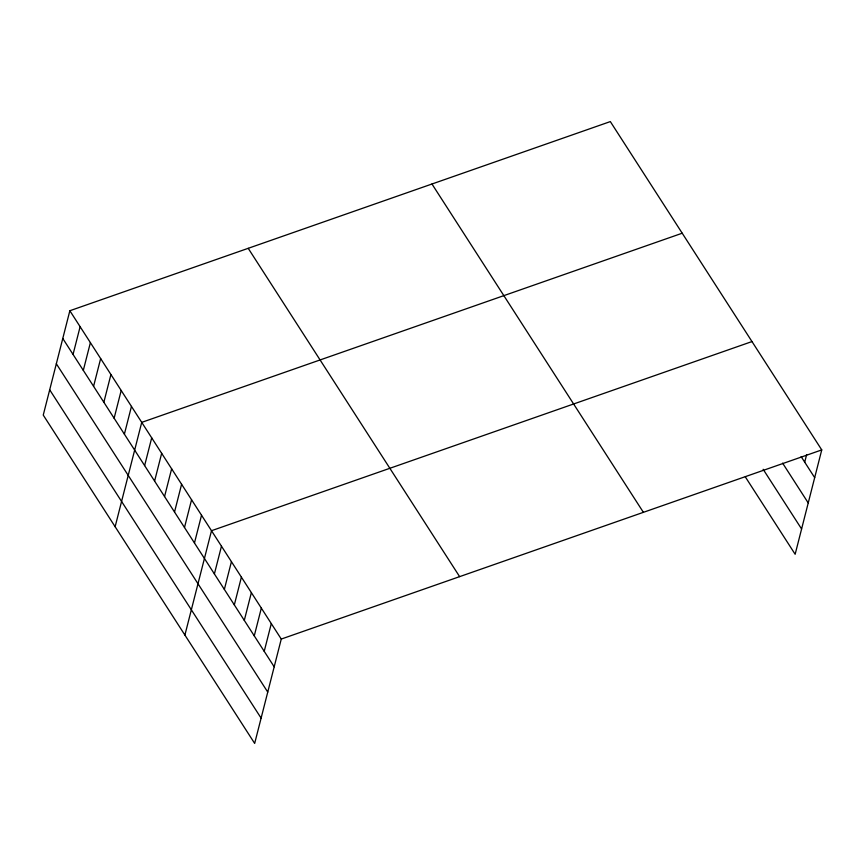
<?xml version="1.0" encoding="UTF-8"?>
<svg xmlns="http://www.w3.org/2000/svg" width="865" height="865" viewBox="0 0 865 865"><rect width="100%" height="100%" fill="white"/><g stroke="black" fill="none" stroke-linecap="round" stroke-linejoin="round"><path stroke-width="1.3" d="M69.849 310.74L43.25 415.092L254.667 743.413L281.266 639.062L69.849 310.74L610.333 121.587L821.75 449.908L795.151 554.26L745.316 476.875M73.049 354.423L80.121 326.689M83.31 370.371L90.392 342.627M93.582 386.32L100.654 358.575M103.854 402.268L110.925 374.523M114.126 418.217L121.197 390.472M124.387 434.165L131.458 406.42M115.132 526.72L141.73 422.369L682.215 233.215M144.628 465.586L151.699 437.841M154.597 481.07L161.669 453.325M164.555 496.542L171.638 468.798M174.525 512.026L181.596 484.281M184.494 527.499L191.565 499.754M194.463 542.982L201.534 515.237M184.905 635.061L211.503 530.71L751.977 341.567M214.39 573.938L221.472 546.193M224.359 589.411L231.431 561.666M234.329 604.895L241.4 577.15M244.298 620.367L251.369 592.622M254.267 635.851L261.338 608.106M264.225 651.323L271.296 623.579M804.71 462.18L806.645 454.612M281.266 639.062L821.75 449.908M801.152 456.644L814.679 477.653M782.609 463.132L808.234 502.933M763.146 469.284L801.596 528.98M431.97 184.007L643.387 512.329M248.212 248.32L459.629 576.641M62.777 338.485L274.194 666.807M56.333 363.765L267.75 692.087M49.694 389.812L261.111 718.134"/></g></svg>
